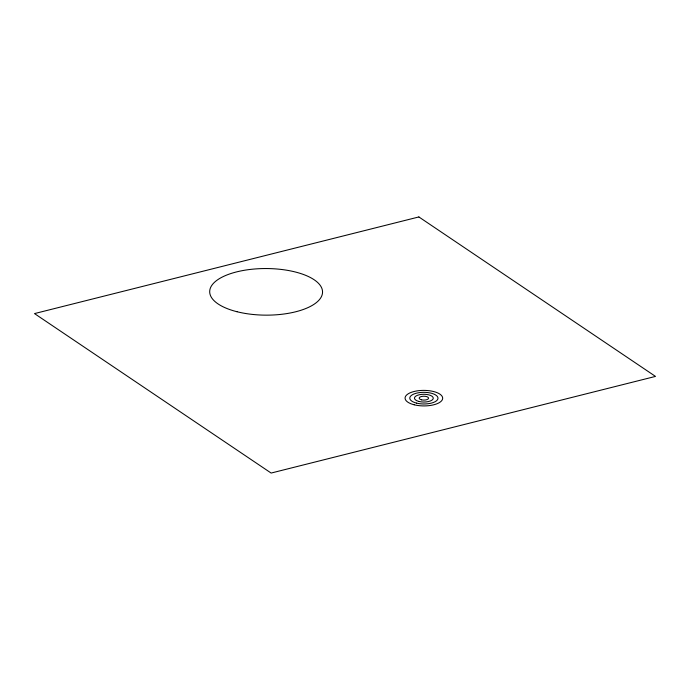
<?xml version="1.0" encoding="UTF-8"?>
<svg xmlns="http://www.w3.org/2000/svg" width="690" height="690" viewBox="0 0 690 690"><rect width="100%" height="100%" fill="white"/><g stroke="black" fill="none" stroke-linecap="round" stroke-linejoin="round"><path stroke-width="1.03" d="M418.873 216.945L34.5 313.588L271.127 473.055L655.5 376.412L418.873 216.945M414.155 404.78A18.811 7.771 0.2 0 0 442.678 398.363A18.811 7.771 0.2 0 0 414.794 391.325A18.811 7.771 0.2 0 0 414.155 404.78M416.588 403.124A14.102 5.83 0.2 0 0 437.978 398.311A14.102 5.83 0.2 0 0 417.062 393.033A14.102 5.83 0.2 0 0 416.588 403.124M419.02 401.468A9.401 3.881 0.2 0 0 433.277 398.259A9.401 3.881 0.2 0 0 419.33 394.74A9.401 3.881 0.2 0 0 419.02 401.468M421.443 399.812A4.701 1.941 0.2 0 0 428.576 398.208A4.701 1.941 0.2 0 0 421.607 396.448A4.701 1.941 0.2 0 0 421.443 399.812M236.972 311.716A56.425 23.305 0.2 0 0 322.532 292.457A56.425 23.305 0.2 0 0 238.869 271.36A56.425 23.305 0.2 0 0 236.972 311.716"/></g></svg>
